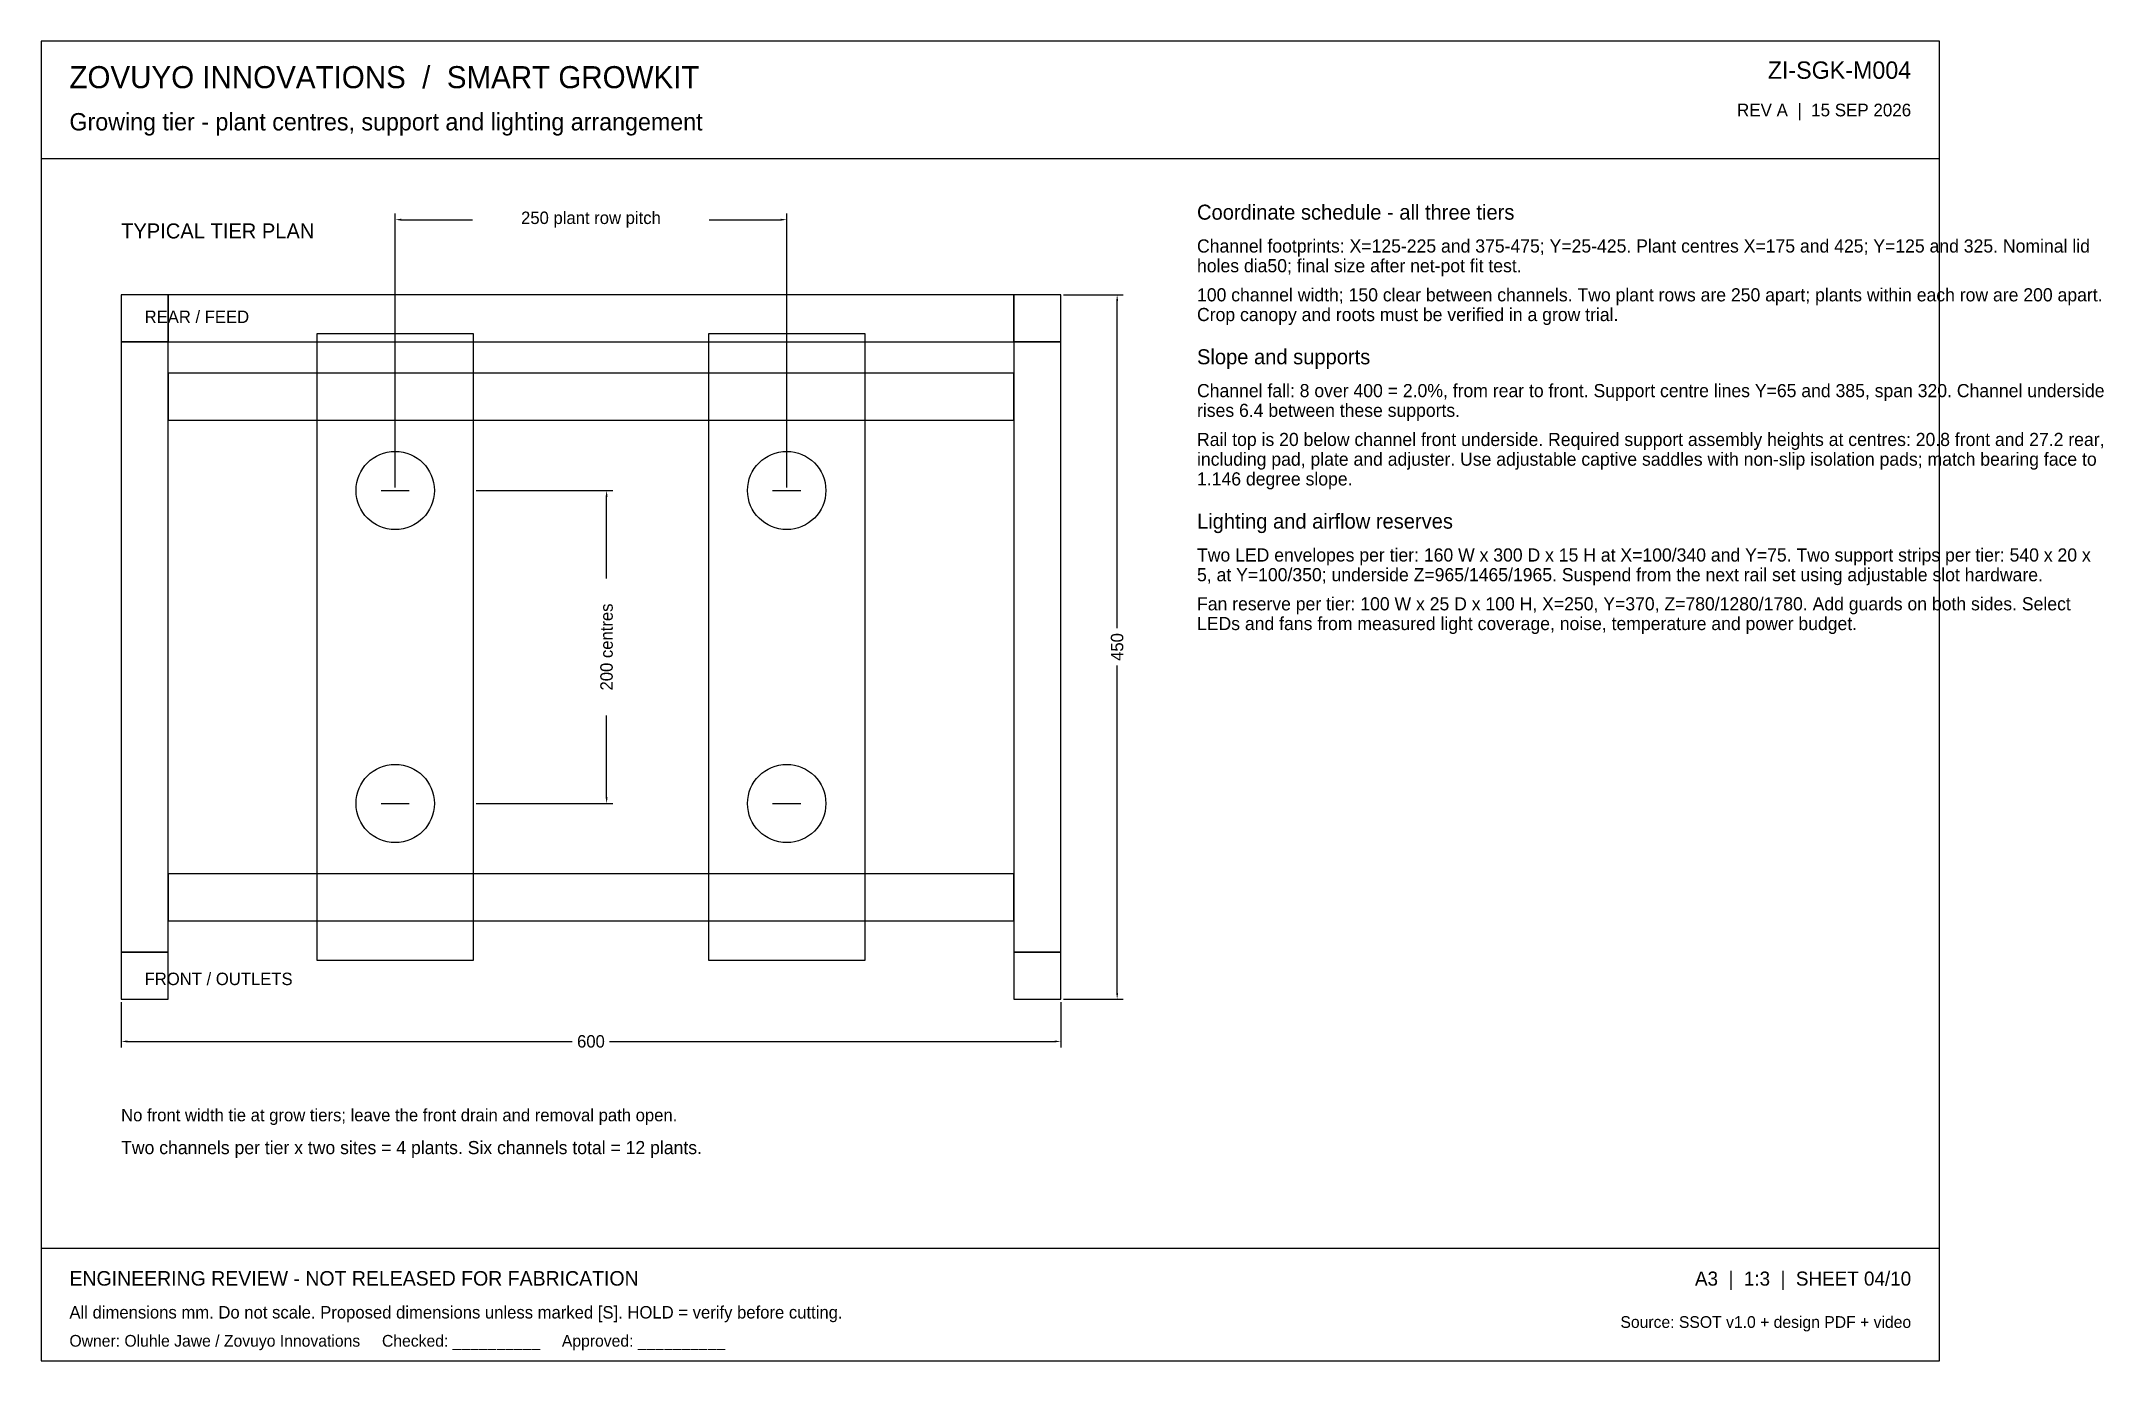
# Model space of a CAD drawing. Header units: millimetres. Extents: x 24 to 1341, y 24 to 867.
import ezdxf
from ezdxf.enums import TextEntityAlignment as Align

# ---------------------------------------------------------------- set-up
doc = ezdxf.new("R2010")
doc.units = ezdxf.units.MM
for name, color, linetype in [('DIM', 8, 'Continuous'), ('FAINT', 9, 'Continuous'), ('HOLD', 1, 'Continuous'), ('OUTLINE', 7, 'Continuous'), ('WATER', 4, 'Continuous')]:
    doc.layers.add(name, color=color, linetype=linetype)
doc.dimstyles.get("Standard").update_dxf_attribs({"dimtxt": 2.5, "dimasz": 2.5, "dimexe": 1.25, "dimexo": 0.625, "dimtad": 1, "dimcen": 2.5, "dimazin": 3, "dimtfac": 1, "dimtmove": 0, "dimatfit": 3})

# ---------------------------------------------------------------- blocks, each defined once
blk = doc.blocks.new('_CLOSEDFILLED')
at = {"color": 0, "linetype": 'BYBLOCK'}
blk.add_solid([(-1, 0.16), (0, 0), (-1, -0.16)], dxfattribs=at)
blk = doc.blocks.new('*D1')
at = {"color": 8}
for p, q in [((75, 253.2), (75, 224.1)), ((675, 253.2), (675, 224.1)), ((78.9, 228), (363.075, 228)), ((386.925, 228), (671.1, 228))]:
    blk.add_line(p, q, dxfattribs=at)
at = {"layer": 'Defpoints'}
for p in [(75, 255), (675, 255), (75, 228)]:
    blk.add_point(p, dxfattribs=at)
at = {"color": 8, "xscale": 3.9000000000000004, "yscale": 3.9000000000000004, "rotation": 180}
blk.add_blockref('_CLOSEDFILLED', (75, 228), dxfattribs=at)
at = {"color": 8, "xscale": 3.9000000000000004, "yscale": 3.9000000000000004}
blk.add_blockref('_CLOSEDFILLED', (675, 228), dxfattribs=at)
at = {"color": 8, "insert": (375, 228), "char_height": 7.95, "attachment_point": 5}
blk.add_mtext('600', dxfattribs=at)
blk = doc.blocks.new('*D2')
at = {"color": 8}
for p, q in [((676.8, 705), (714.9, 705)), ((711, 491.925), (711, 701.1)), ((711, 258.9), (711, 468.075)), ((676.8, 255), (714.9, 255))]:
    blk.add_line(p, q, dxfattribs=at)
at = {"layer": 'Defpoints'}
for p in [(675, 705), (675, 255), (711, 255)]:
    blk.add_point(p, dxfattribs=at)
at = {"color": 8, "xscale": 3.9000000000000004, "yscale": 3.9000000000000004}
for p, rotation in [((711, 705), 90), ((711, 255), 270)]:
    blk.add_blockref('_CLOSEDFILLED', p, dxfattribs=dict(at, rotation=rotation))
at = {"color": 8, "insert": (711, 480), "char_height": 7.95, "attachment_point": 5, "rotation": 90}
blk.add_mtext('450', dxfattribs=at)
blk = doc.blocks.new('*D3')
at = {"color": 8}
for p, q in [((250, 581.8), (250, 756.9)), ((253.9, 753), (299.475, 753)), ((450.525, 753), (496.1, 753)), ((500, 581.8), (500, 756.9))]:
    blk.add_line(p, q, dxfattribs=at)
at = {"layer": 'Defpoints'}
for p in [(250, 753), (250, 580), (500, 580)]:
    blk.add_point(p, dxfattribs=at)
at = {"color": 8, "xscale": 3.9000000000000004, "yscale": 3.9000000000000004, "rotation": 180}
blk.add_blockref('_CLOSEDFILLED', (250, 753), dxfattribs=at)
at = {"color": 8, "xscale": 3.9000000000000004, "yscale": 3.9000000000000004}
blk.add_blockref('_CLOSEDFILLED', (500, 753), dxfattribs=at)
at = {"color": 8, "insert": (375, 753), "char_height": 7.95, "attachment_point": 5}
blk.add_mtext('250 plant row pitch', dxfattribs=at)
blk = doc.blocks.new('*D4')
at = {"color": 8}
for p, q in [((301.8, 580), (388.9, 580)), ((385, 523.725), (385, 576.1)), ((385, 383.9), (385, 436.275)), ((301.8, 380), (388.9, 380))]:
    blk.add_line(p, q, dxfattribs=at)
at = {"layer": 'Defpoints'}
for p in [(300, 580), (300, 380), (385, 380)]:
    blk.add_point(p, dxfattribs=at)
at = {"color": 8, "xscale": 3.9000000000000004, "yscale": 3.9000000000000004}
for p, rotation in [((385, 580), 90), ((385, 380), 270)]:
    blk.add_blockref('_CLOSEDFILLED', p, dxfattribs=dict(at, rotation=rotation))
at = {"color": 8, "insert": (385, 480), "char_height": 7.95, "attachment_point": 5, "rotation": 90}
blk.add_mtext('200 centres', dxfattribs=at)

msp = doc.modelspace()

# ---------------------------------------------------------------- linework, layer by layer
at = {"layer": 'DIM'}
for p, q in [((241, 580), (259, 580)), ((491, 580), (509, 580)), ((241, 380), (259, 380)), ((491, 380), (509, 380))]:
    msp.add_line(p, q, dxfattribs=at)
at = {"layer": 'FAINT'}
for p, q in [((645, 655), (105, 655)), ((105, 655), (105, 625)), ((645, 625), (645, 655)), ((105, 625), (645, 625)), ((645, 335), (105, 335)), ((105, 335), (105, 305)), ((645, 305), (645, 335)), ((105, 305), (645, 305))]:
    msp.add_line(p, q, dxfattribs=at)
at = {"layer": 'OUTLINE'}
for p, q in [((1236, 867), (24, 867)), ((24, 867), (24, 24)), ((1236, 24), (1236, 867)), ((24, 792), (1236, 792)), ((105, 705), (75, 705)), ((75, 705), (75, 675)), ((105, 675), (105, 705)), ((645, 705), (105, 705)), ((105, 705), (105, 675)), ((675, 705), (645, 705)), ((645, 705), (645, 675)), ((645, 675), (645, 705)), ((675, 675), (675, 705)), ((75, 675), (105, 675)), ((105, 675), (75, 675)), ((75, 675), (75, 285)), ((105, 675), (645, 675)), ((105, 285), (105, 675)), ((645, 675), (675, 675)), ((675, 675), (645, 675)), ((645, 675), (645, 285)), ((675, 285), (675, 675)), ((105, 285), (75, 285)), ((75, 285), (75, 255)), ((75, 285), (105, 285)), ((105, 255), (105, 285)), ((675, 285), (645, 285)), ((645, 285), (645, 255)), ((645, 285), (675, 285)), ((675, 255), (675, 285)), ((75, 255), (105, 255)), ((645, 255), (675, 255)), ((24, 96), (1236, 96)), ((24, 24), (1236, 24))]:
    msp.add_line(p, q, dxfattribs=at)
at = {"layer": 'WATER'}
for p, q in [((300, 680), (200, 680)), ((200, 680), (200, 280)), ((300, 280), (300, 680)), ((550, 680), (450, 680)), ((450, 680), (450, 280)), ((550, 280), (550, 680)), ((200, 280), (300, 280)), ((450, 280), (550, 280))]:
    msp.add_line(p, q, dxfattribs=at)
for centre in [(250, 580), (500, 580), (250, 380), (500, 380)]:
    msp.add_circle(centre, 25, dxfattribs=at)

# ---------------------------------------------------------------- texts
at = {"layer": 'HOLD'}
msp.add_text('ENGINEERING REVIEW - NOT RELEASED FOR FABRICATION', height=9.3, dxfattribs=at).set_placement((42, 72))
at = {"layer": 'OUTLINE'}
for s, height, p in [('ZOVUYO INNOVATIONS  /  SMART GROWKIT', 14.1, (42, 837)), ('Growing tier - plant centres, support and lighting arrangement', 11.1, (42, 810)), ('TYPICAL TIER PLAN', 9.6, (75, 741)), ('Coordinate schedule - all three tiers', 9.6, (762, 753)), ('Channel footprints: X=125-225 and 375-475; Y=25-425. Plant centres X=175 and 425; Y=125 and 325. Nominal lid', 8.4, (762, 732)), ('holes dia50; final size after net-pot fit test.', 8.4, (762, 719.4)), ('100 channel width; 150 clear between channels. Two plant rows are 250 apart; plants within each row are 200 apart.', 8.4, (762, 700.8)), ('Crop canopy and roots must be verified in a grow trial.', 8.4, (762, 688.2)), ('Slope and supports', 9.6, (762, 660.6)), ('Channel fall: 8 over 400 = 2.0%, from rear to front. Support centre lines Y=65 and 385, span 320. Channel underside', 8.4, (762, 639.6)), ('rises 6.4 between these supports.', 8.4, (762, 627)), ('Rail top is 20 below channel front underside. Required support assembly heights at centres: 20.8 front and 27.2 rear,', 8.4, (762, 608.4)), ('including pad, plate and adjuster. Use adjustable captive saddles with non-slip isolation pads; match bearing face to', 8.4, (762, 595.8)), ('1.146 degree slope.', 8.4, (762, 583.2)), ('Lighting and airflow reserves', 9.6, (762, 555.6)), ('Two LED envelopes per tier: 160 W x 300 D x 15 H at X=100/340 and Y=75. Two support strips per tier: 540 x 20 x', 8.4, (762, 534.6)), ('5, at Y=100/350; underside Z=965/1465/1965. Suspend from the next rail set using adjustable slot hardware.', 8.4, (762, 522)), ('Fan reserve per tier: 100 W x 25 D x 100 H, X=250, Y=370, Z=780/1280/1780. Add guards on both sides. Select', 8.4, (762, 503.4)), ('LEDs and fans from measured light coverage, noise, temperature and power budget.', 8.4, (762, 490.8)), ('No front width tie at grow tiers; leave the front drain and removal path open.', 7.95, (75, 177)), ('Two channels per tier x two sites = 4 plants. Six channels total = 12 plants.', 8.4, (75, 156)), ('All dimensions mm. Do not scale. Proposed dimensions unless marked [S]. HOLD = verify before cutting.', 7.95, (42, 51)), ('Owner: Oluhle Jawe / Zovuyo Innovations     Checked: __________     Approved: __________', 7.5, (42, 33))]:
    msp.add_text(s, height=height, dxfattribs=at).set_placement(p)
for s, height, p in [('ZI-SGK-M004', 11.1, (1218, 843)), ('REV A  |  15 SEP 2026', 8.1, (1218, 819)), ('A3  |  1:3  |  SHEET 04/10', 9, (1218, 72)), ('Source: SSOT v1.0 + design PDF + video', 7.5, (1218, 45))]:
    msp.add_text(s, height=height, dxfattribs=at).set_placement(p, align=Align.RIGHT)
at = {"layer": 'WATER'}
for s, p in [('REAR / FEED', (90, 687)), ('FRONT / OUTLETS', (90, 264))]:
    msp.add_text(s, height=7.95, dxfattribs=at).set_placement(p)

# ---------------------------------------------------------------- dimensions: what is measured, and where the dimension line sits
for base, p1, p2, text, picture, middle in [((250, 753), (250, 580), (500, 580), '250 plant row pitch', '*D3', (375, 753)), ((75, 228), (75, 255), (675, 255), '600', '*D1', (375, 228))]:
    dim = msp.add_linear_dim(base=base, p1=p1, p2=p2, text=text, dimstyle='Standard', override={"dimtxt": 7.95, "dimasz": 3.9, "dimexe": 3.9, "dimexo": 1.8, "dimgap": 2.4, "dimclrd": 8, "dimclre": 8, "dimclrt": 8})
    dim.commit()
    dim.dimension.update_dxf_attribs({"geometry": picture, "text_midpoint": middle})
for base, p1, p2, text, picture, middle in [((711, 255), (675, 255), (675, 705), '450', '*D2', (711, 480)), ((385, 380), (300, 380), (300, 580), '200 centres', '*D4', (385, 480))]:
    dim = msp.add_linear_dim(base=base, p1=p1, p2=p2, angle=90, text=text, dimstyle='Standard', override={"dimtxt": 7.95, "dimasz": 3.9, "dimexe": 3.9, "dimexo": 1.8, "dimgap": 2.4, "dimclrd": 8, "dimclre": 8, "dimclrt": 8})
    dim.commit()
    dim.dimension.update_dxf_attribs({"geometry": picture, "text_midpoint": middle})

doc.saveas('drawing.dxf')
